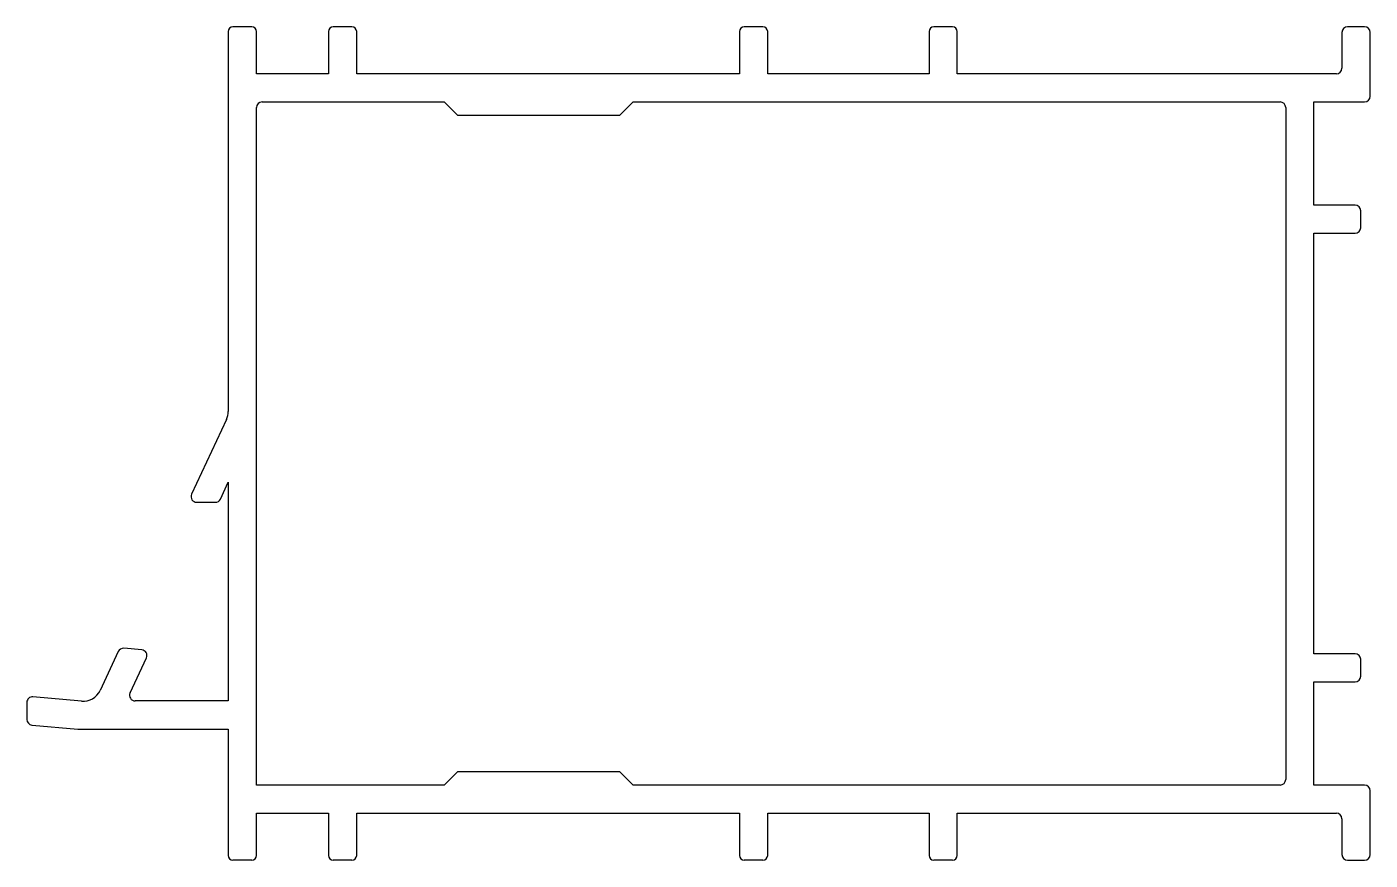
# Model space of a CAD drawing. Extents: x 1618.6 to 1690.2, y 2120 to 2164.4.
import ezdxf

# ---------------------------------------------------------------- set-up
doc = ezdxf.new("R2010")
doc.units = 0
doc.layers.get('0').update_dxf_attribs({"linetype": 'CONTINUOUS'})

msp = doc.modelspace()

# ---------------------------------------------------------------- linework, layer by layer
for p, q in [((1630.614, 2164.412), (1629.614, 2164.412)), ((1635.955, 2164.412), (1634.955, 2164.412)), ((1657.855, 2164.412), (1656.855, 2164.412)), ((1667.955, 2164.412), (1666.955, 2164.412)), ((1689.905, 2164.412), (1689.005, 2164.412)), ((1629.364, 2164.162), (1629.364, 2143.918)), ((1630.864, 2161.912), (1630.864, 2164.162)), ((1634.705, 2164.162), (1634.705, 2161.912)), ((1636.205, 2161.912), (1636.205, 2164.162)), ((1656.605, 2164.162), (1656.605, 2161.912)), ((1658.105, 2161.912), (1658.105, 2164.162)), ((1666.705, 2164.162), (1666.705, 2161.912)), ((1668.205, 2161.912), (1668.205, 2164.162)), ((1688.705, 2164.112), (1688.705, 2162.212)), ((1690.205, 2160.712), (1690.205, 2164.112)), ((1634.705, 2161.912), (1630.864, 2161.912)), ((1656.605, 2161.912), (1636.205, 2161.912)), ((1666.705, 2161.912), (1658.105, 2161.912)), ((1688.405, 2161.912), (1668.205, 2161.912)), ((1630.864, 2124.012), (1630.864, 2160.112)), ((1631.164, 2160.412), (1640.874, 2160.412)), ((1640.874, 2160.412), (1641.574, 2159.712)), ((1650.236, 2159.712), (1650.936, 2160.412)), ((1650.936, 2160.412), (1685.405, 2160.412)), ((1685.705, 2160.112), (1685.705, 2124.312)), ((1687.205, 2154.912), (1687.205, 2160.412)), ((1687.205, 2160.412), (1689.905, 2160.412)), ((1641.574, 2159.712), (1650.236, 2159.712)), ((1689.405, 2154.912), (1687.205, 2154.912)), ((1689.705, 2153.712), (1689.705, 2154.612)), ((1687.205, 2131.012), (1687.205, 2153.412)), ((1687.205, 2153.412), (1689.405, 2153.412)), ((1629.27, 2143.495), (1627.41, 2139.505)), ((1628.947, 2139.251), (1629.364, 2140.147)), ((1629.364, 2140.147), (1629.364, 2128.496)), ((1627.682, 2139.078), (1628.675, 2139.078)), ((1623.503, 2131.127), (1622.539, 2129.059)), ((1624.755, 2131.216), (1623.801, 2131.299)), ((1624.13, 2128.923), (1625.001, 2130.79)), ((1689.405, 2131.012), (1687.205, 2131.012)), ((1689.705, 2129.812), (1689.705, 2130.712)), ((1687.205, 2124.012), (1687.205, 2129.512)), ((1687.205, 2129.512), (1689.405, 2129.512)), ((1621.545, 2128.485), (1618.958, 2128.712)), ((1618.632, 2128.413), (1618.632, 2127.509)), ((1629.364, 2128.496), (1624.402, 2128.496)), ((1618.906, 2127.21), (1621.345, 2126.997)), ((1621.372, 2126.996), (1629.364, 2126.996)), ((1629.364, 2126.996), (1629.364, 2120.262)), ((1641.574, 2124.712), (1640.874, 2124.012)), ((1650.236, 2124.712), (1641.574, 2124.712)), ((1650.936, 2124.012), (1650.236, 2124.712)), ((1640.874, 2124.012), (1630.864, 2124.012)), ((1685.405, 2124.012), (1650.936, 2124.012)), ((1689.905, 2124.012), (1687.205, 2124.012)), ((1690.205, 2120.312), (1690.205, 2123.712)), ((1630.864, 2120.262), (1630.864, 2122.512)), ((1630.864, 2122.512), (1634.705, 2122.512)), ((1634.705, 2122.512), (1634.705, 2120.262)), ((1636.205, 2120.262), (1636.205, 2122.512)), ((1636.205, 2122.512), (1656.605, 2122.512)), ((1656.605, 2122.512), (1656.605, 2120.262)), ((1658.105, 2120.262), (1658.105, 2122.512)), ((1658.105, 2122.512), (1666.705, 2122.512)), ((1666.705, 2122.512), (1666.705, 2120.262)), ((1668.205, 2120.262), (1668.205, 2122.512)), ((1668.205, 2122.512), (1688.405, 2122.512)), ((1688.705, 2122.212), (1688.705, 2120.312)), ((1630.614, 2120.012), (1629.614, 2120.012)), ((1635.955, 2120.012), (1634.955, 2120.012)), ((1657.855, 2120.012), (1656.855, 2120.012)), ((1667.955, 2120.012), (1666.955, 2120.012)), ((1689.005, 2120.012), (1689.905, 2120.012))]:
    msp.add_line(p, q)
for centre, radius, start, end in [((1629.614, 2164.162), 0.25, 90, 180), ((1630.614, 2164.162), 0.25, 0, 90), ((1634.955, 2164.162), 0.25, 90, 180), ((1635.955, 2164.162), 0.25, 0, 90), ((1656.855, 2164.162), 0.25, 90, 180), ((1657.855, 2164.162), 0.25, 0, 90), ((1666.955, 2164.162), 0.25, 90, 180), ((1667.955, 2164.162), 0.25, 0, 90), ((1689.005, 2164.112), 0.3, 90, 180), ((1689.905, 2164.112), 0.3, 0, 90), ((1688.405, 2162.212), 0.3, 270, 0), ((1631.164, 2160.112), 0.3, 90, 180), ((1685.405, 2160.112), 0.3, 0, 90), ((1689.905, 2160.712), 0.3, 270, 0), ((1689.405, 2154.612), 0.3, 0, 90), ((1689.405, 2153.712), 0.3, 270, 0), ((1628.364, 2143.918), 1, 334.99999, 360), ((1627.682, 2139.378), 0.3, 154.99999, 270), ((1628.675, 2139.378), 0.3, 270, 334.99999), ((1623.775, 2131), 0.3, 85.00003, 154.99999), ((1624.729, 2130.917), 0.3, 334.99999, 85.00003), ((1689.405, 2130.712), 0.3, 0, 90), ((1689.405, 2129.812), 0.3, 270, 0), ((1618.932, 2128.413), 0.3, 85.00003, 180), ((1621.632, 2129.481), 1, 265.00003, 334.99999), ((1624.402, 2128.796), 0.3, 154.99999, 270), ((1618.932, 2127.509), 0.3, 180, 265.00003), ((1621.372, 2127.296), 0.3, 265.00003, 270), ((1685.405, 2124.312), 0.3, 270, 360), ((1689.905, 2123.712), 0.3, 0, 90), ((1688.405, 2122.212), 0.3, 0, 90), ((1629.614, 2120.262), 0.25, 180, 270), ((1630.614, 2120.262), 0.25, 270, 0), ((1634.955, 2120.262), 0.25, 180, 270), ((1635.955, 2120.262), 0.25, 270, 0), ((1656.855, 2120.262), 0.25, 180, 270), ((1657.855, 2120.262), 0.25, 270, 0), ((1666.955, 2120.262), 0.25, 180, 270), ((1667.955, 2120.262), 0.25, 270, 0), ((1689.005, 2120.312), 0.3, 180, 270), ((1689.905, 2120.312), 0.3, 270, 360)]:
    msp.add_arc(centre, radius, start, end)

doc.saveas('drawing.dxf')
